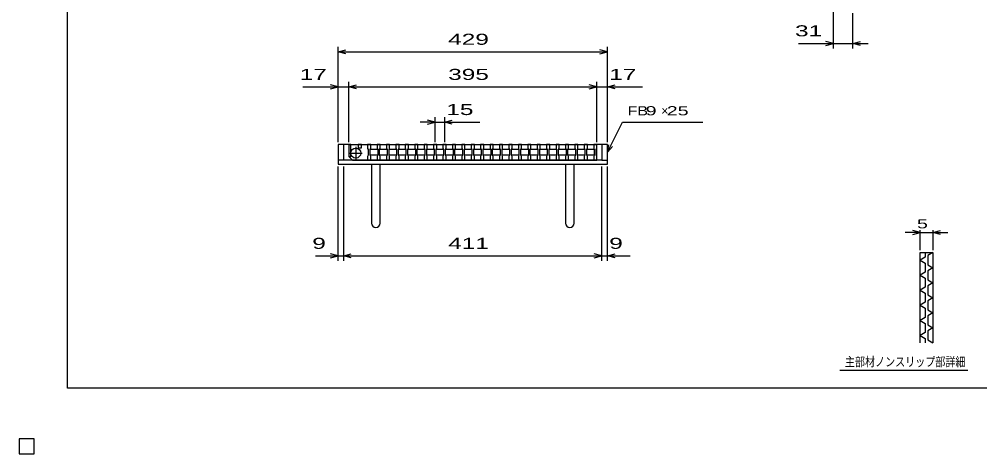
# Model space of a CAD drawing. Units: millimetres, scale not verified. Extents: x -1456 to 1389, y -1026 to 839.
# Drawn here: x -1456 to 74, y -1026 to -333 of the extents above; entities that cross this region are included whole.
import ezdxf
from ezdxf.enums import TextEntityAlignment as Align

# ---------------------------------------------------------------- set-up
doc = ezdxf.new("R2010")
doc.units = ezdxf.units.MM
doc.header["$LTSCALE"] = 8
for name, color, linetype, lineweight in [('0_2', 150, 'Continuous', 25), ('16', 3, 'Continuous', 25), ('19', 6, 'Continuous', 25), ('22', 4, 'Continuous', 25), ('32', 4, 'Continuous', 25)]:
    doc.layers.add(name, color=color, linetype=linetype, lineweight=lineweight)
doc.styles.add('ベクトル', font='')
doc.styles.get('ベクトル').set_extended_font_data('ベクトル')

msp = doc.modelspace()

# ---------------------------------------------------------------- linework, layer by layer
at = {"layer": '0_2'}
for p, q in [((-1379.2, -921.2), (-1379.2, 838.8)), ((1388.8, -921.2), (-1379.2, -921.2))]:
    msp.add_line(p, q, dxfattribs=at)
at = {"layer": '16'}
for p, q in [((-931, -533), (-931, -552)), ((-928, -533), (-931, -533)), ((-931, -533), (-931, -552)), ((-931, -533), (-536, -533)), ((-928, -552), (-928, -533)), ((-927, -533), (-902, -533)), ((-916, -533), (-916, -532.3)), ((-916, -532.3), (-911, -532.3)), ((-916, -533), (-916, -538)), ((-911, -533), (-916, -533)), ((-911, -532.3), (-911, -533)), ((-911, -538), (-911, -533)), ((-901, -533), (-901, -532.3)), ((-901, -532.3), (-896, -532.3)), ((-901, -533), (-901, -539)), ((-896, -533), (-901, -533)), ((-896, -532.3), (-896, -533)), ((-896, -539), (-896, -533)), ((-886, -533), (-886, -532.3)), ((-886, -532.3), (-881, -532.3)), ((-886, -533), (-886, -539)), ((-881, -533), (-886, -533)), ((-881, -532.3), (-881, -533)), ((-881, -539), (-881, -533)), ((-871, -533), (-871, -532.3)), ((-871, -532.3), (-866, -532.3)), ((-871, -533), (-871, -539)), ((-866, -533), (-871, -533)), ((-866, -532.3), (-866, -533)), ((-866, -539), (-866, -533)), ((-856, -533), (-856, -532.3)), ((-856, -532.3), (-851, -532.3)), ((-856, -533), (-856, -539)), ((-851, -533), (-856, -533)), ((-851, -532.3), (-851, -533)), ((-851, -539), (-851, -533)), ((-841, -533), (-841, -532.3)), ((-841, -532.3), (-836, -532.3)), ((-841, -533), (-841, -539)), ((-836, -533), (-841, -533)), ((-836, -532.3), (-836, -533)), ((-836, -539), (-836, -533)), ((-826, -533), (-826, -532.3)), ((-826, -532.3), (-821, -532.3)), ((-826, -533), (-826, -539)), ((-821, -533), (-826, -533)), ((-821, -532.3), (-821, -533)), ((-821, -539), (-821, -533)), ((-811, -533), (-811, -532.3)), ((-811, -532.3), (-806, -532.3)), ((-811, -533), (-811, -539)), ((-806, -533), (-811, -533)), ((-806, -532.3), (-806, -533)), ((-806, -539), (-806, -533)), ((-796, -533), (-796, -532.3)), ((-796, -532.3), (-791, -532.3)), ((-796, -533), (-796, -539)), ((-791, -533), (-796, -533)), ((-791, -532.3), (-791, -533)), ((-791, -539), (-791, -533)), ((-781, -533), (-781, -532.3)), ((-781, -532.3), (-776, -532.3)), ((-781, -533), (-781, -539)), ((-776, -533), (-781, -533)), ((-776, -532.3), (-776, -533)), ((-776, -539), (-776, -533)), ((-766, -533), (-766, -532.3)), ((-766, -532.3), (-761, -532.3)), ((-766, -533), (-766, -539)), ((-761, -533), (-766, -533)), ((-761, -532.3), (-761, -533)), ((-761, -539), (-761, -533)), ((-751, -533), (-751, -532.3)), ((-751, -532.3), (-746, -532.3)), ((-751, -533), (-751, -539)), ((-746, -533), (-751, -533)), ((-746, -532.3), (-746, -533)), ((-746, -539), (-746, -533)), ((-736, -533), (-736, -532.3)), ((-736, -532.3), (-731, -532.3)), ((-736, -533), (-736, -539)), ((-731, -533), (-736, -533)), ((-731, -532.3), (-731, -533)), ((-731, -539), (-731, -533)), ((-721, -533), (-721, -532.3)), ((-721, -532.3), (-716, -532.3)), ((-721, -533), (-721, -539)), ((-716, -533), (-721, -533)), ((-716, -532.3), (-716, -533)), ((-716, -539), (-716, -533)), ((-706, -533), (-706, -532.3)), ((-706, -532.3), (-701, -532.3)), ((-706, -533), (-706, -539)), ((-701, -533), (-706, -533)), ((-701, -532.3), (-701, -533)), ((-701, -539), (-701, -533)), ((-691, -533), (-691, -532.3)), ((-691, -532.3), (-686, -532.3)), ((-691, -533), (-691, -539)), ((-686, -533), (-691, -533)), ((-686, -532.3), (-686, -533)), ((-686, -539), (-686, -533)), ((-676, -533), (-676, -532.3)), ((-676, -532.3), (-671, -532.3)), ((-676, -533), (-676, -539)), ((-671, -533), (-676, -533)), ((-671, -532.3), (-671, -533)), ((-671, -539), (-671, -533)), ((-661, -533), (-661, -532.3)), ((-661, -532.3), (-656, -532.3)), ((-661, -533), (-661, -539)), ((-656, -533), (-661, -533)), ((-656, -532.3), (-656, -533)), ((-656, -539), (-656, -533)), ((-646, -533), (-646, -532.3)), ((-646, -532.3), (-641, -532.3)), ((-646, -533), (-646, -539)), ((-641, -533), (-646, -533)), ((-641, -532.3), (-641, -533)), ((-641, -539), (-641, -533)), ((-631, -533), (-631, -532.3)), ((-631, -532.3), (-626, -532.3)), ((-631, -533), (-631, -539)), ((-626, -533), (-631, -533)), ((-626, -532.3), (-626, -533)), ((-626, -539), (-626, -533)), ((-616, -533), (-616, -532.3)), ((-616, -532.3), (-611, -532.3)), ((-616, -533), (-616, -539)), ((-611, -533), (-616, -533)), ((-611, -532.3), (-611, -533)), ((-611, -539), (-611, -533)), ((-601, -533), (-601, -532.3)), ((-601, -532.3), (-596, -532.3)), ((-601, -533), (-601, -539)), ((-596, -533), (-601, -533)), ((-596, -532.3), (-596, -533)), ((-596, -539), (-596, -533)), ((-586, -533), (-586, -532.3)), ((-586, -532.3), (-581, -532.3)), ((-586, -533), (-586, -539)), ((-581, -533), (-586, -533)), ((-581, -532.3), (-581, -533)), ((-581, -539), (-581, -533)), ((-571, -533), (-571, -532.3)), ((-571, -532.3), (-566, -532.3)), ((-571, -533), (-571, -539)), ((-566, -533), (-571, -533)), ((-566, -532.3), (-566, -533)), ((-566, -539), (-566, -533)), ((-556, -533), (-556, -532.3)), ((-556, -532.3), (-551, -532.3)), ((-556, -533), (-556, -539)), ((-551, -533), (-556, -533)), ((-551, -532.3), (-551, -533)), ((-551, -539), (-551, -533)), ((-541, -533), (-541, -532.3)), ((-541, -532.3), (-536, -532.3)), ((-541, -533), (-541, -539)), ((-536, -533), (-541, -533)), ((-536, -532.3), (-536, -533)), ((-536, -539), (-536, -533)), ((-536, -558), (-536, -533)), ((-930, -546.5), (-910, -546.5)), ((-920, -536.5), (-920, -556.5)), ((-916, -538), (-911, -538)), ((-901, -539), (-900, -541)), ((-900, -550), (-901, -552)), ((-900, -541), (-900, -550)), ((-897, -541), (-896, -539)), ((-897, -541), (-896, -540)), ((-897, -550), (-897, -541)), ((-896, -550), (-897, -549)), ((-896, -552), (-897, -550)), ((-896, -540), (-886, -540)), ((-886, -550), (-896, -550)), ((-886, -539), (-885, -541)), ((-886, -540), (-885, -541)), ((-885, -549), (-886, -550)), ((-885, -550), (-886, -552)), ((-885, -541), (-885, -550)), ((-882, -541), (-881, -539)), ((-882, -541), (-881, -540)), ((-882, -550), (-882, -541)), ((-881, -550), (-882, -549)), ((-881, -552), (-882, -550)), ((-881, -540), (-871, -540)), ((-871, -550), (-881, -550)), ((-871, -539), (-870, -541)), ((-871, -540), (-870, -541)), ((-870, -549), (-871, -550)), ((-870, -550), (-871, -552)), ((-870, -541), (-870, -550)), ((-867, -541), (-866, -539)), ((-867, -541), (-866, -540)), ((-867, -550), (-867, -541)), ((-866, -550), (-867, -549)), ((-866, -552), (-867, -550)), ((-866, -540), (-856, -540)), ((-856, -550), (-866, -550)), ((-856, -539), (-855, -541)), ((-856, -540), (-855, -541)), ((-855, -549), (-856, -550)), ((-855, -550), (-856, -552)), ((-855, -541), (-855, -550)), ((-852, -541), (-851, -539)), ((-852, -541), (-851, -540)), ((-852, -550), (-852, -541)), ((-851, -550), (-852, -549)), ((-851, -552), (-852, -550)), ((-851, -540), (-841, -540)), ((-841, -550), (-851, -550)), ((-841, -539), (-840, -541)), ((-841, -540), (-840, -541)), ((-840, -549), (-841, -550)), ((-840, -550), (-841, -552)), ((-840, -541), (-840, -550)), ((-837, -541), (-836, -539)), ((-837, -541), (-836, -540)), ((-837, -550), (-837, -541)), ((-836, -550), (-837, -549)), ((-836, -552), (-837, -550)), ((-836, -540), (-826, -540)), ((-826, -550), (-836, -550)), ((-826, -539), (-825, -541)), ((-826, -540), (-825, -541)), ((-825, -549), (-826, -550)), ((-825, -550), (-826, -552)), ((-825, -541), (-825, -550)), ((-822, -541), (-821, -539)), ((-822, -541), (-821, -540)), ((-822, -550), (-822, -541)), ((-821, -550), (-822, -549)), ((-821, -552), (-822, -550)), ((-821, -540), (-811, -540)), ((-811, -550), (-821, -550)), ((-811, -539), (-810, -541)), ((-811, -540), (-810, -541)), ((-810, -549), (-811, -550)), ((-810, -550), (-811, -552)), ((-810, -541), (-810, -550)), ((-807, -541), (-806, -539)), ((-807, -541), (-806, -540)), ((-807, -550), (-807, -541)), ((-806, -550), (-807, -549)), ((-806, -552), (-807, -550)), ((-806, -540), (-796, -540)), ((-796, -550), (-806, -550)), ((-796, -539), (-795, -541)), ((-796, -540), (-795, -541)), ((-795, -549), (-796, -550)), ((-795, -550), (-796, -552)), ((-795, -541), (-795, -550)), ((-792, -541), (-791, -539)), ((-792, -541), (-791, -540)), ((-792, -550), (-792, -541)), ((-791, -550), (-792, -549)), ((-791, -552), (-792, -550)), ((-791, -540), (-781, -540)), ((-781, -550), (-791, -550)), ((-781, -539), (-780, -541)), ((-781, -540), (-780, -541)), ((-780, -549), (-781, -550)), ((-780, -550), (-781, -552)), ((-780, -541), (-780, -550)), ((-777, -541), (-776, -539)), ((-777, -541), (-776, -540)), ((-777, -550), (-777, -541)), ((-776, -550), (-777, -549)), ((-776, -552), (-777, -550)), ((-776, -540), (-766, -540)), ((-766, -550), (-776, -550)), ((-766, -539), (-765, -541)), ((-766, -540), (-765, -541)), ((-765, -549), (-766, -550)), ((-765, -550), (-766, -552)), ((-765, -541), (-765, -550)), ((-762, -541), (-761, -539)), ((-762, -541), (-761, -540)), ((-762, -550), (-762, -541)), ((-761, -550), (-762, -549)), ((-761, -552), (-762, -550)), ((-761, -540), (-751, -540)), ((-751, -550), (-761, -550)), ((-751, -539), (-750, -541)), ((-751, -540), (-750, -541)), ((-750, -549), (-751, -550)), ((-750, -550), (-751, -552)), ((-750, -541), (-750, -550)), ((-747, -541), (-746, -539)), ((-747, -541), (-746, -540)), ((-747, -550), (-747, -541)), ((-746, -550), (-747, -549)), ((-746, -552), (-747, -550)), ((-746, -540), (-736, -540)), ((-736, -550), (-746, -550)), ((-736, -539), (-735, -541)), ((-736, -540), (-735, -541)), ((-735, -549), (-736, -550)), ((-735, -550), (-736, -552)), ((-735, -541), (-735, -550)), ((-732, -541), (-731, -539)), ((-732, -541), (-731, -540)), ((-732, -550), (-732, -541)), ((-731, -550), (-732, -549)), ((-731, -552), (-732, -550)), ((-731, -540), (-721, -540)), ((-721, -550), (-731, -550)), ((-721, -539), (-720, -541)), ((-721, -540), (-720, -541)), ((-720, -549), (-721, -550)), ((-720, -550), (-721, -552)), ((-720, -541), (-720, -550)), ((-717, -541), (-716, -539)), ((-717, -541), (-716, -540)), ((-717, -550), (-717, -541)), ((-716, -550), (-717, -549)), ((-716, -552), (-717, -550)), ((-716, -540), (-706, -540)), ((-706, -550), (-716, -550)), ((-706, -539), (-705, -541)), ((-706, -540), (-705, -541)), ((-705, -549), (-706, -550)), ((-705, -550), (-706, -552)), ((-705, -541), (-705, -550)), ((-702, -541), (-701, -539)), ((-702, -541), (-701, -540)), ((-702, -550), (-702, -541)), ((-701, -550), (-702, -549)), ((-701, -552), (-702, -550)), ((-701, -540), (-691, -540)), ((-691, -550), (-701, -550)), ((-691, -539), (-690, -541)), ((-691, -540), (-690, -541)), ((-690, -549), (-691, -550)), ((-690, -550), (-691, -552)), ((-690, -541), (-690, -550)), ((-687, -541), (-686, -539)), ((-687, -541), (-686, -540)), ((-687, -550), (-687, -541)), ((-686, -550), (-687, -549)), ((-686, -552), (-687, -550)), ((-686, -540), (-676, -540)), ((-676, -550), (-686, -550)), ((-676, -539), (-675, -541)), ((-676, -540), (-675, -541)), ((-675, -549), (-676, -550)), ((-675, -550), (-676, -552)), ((-675, -541), (-675, -550)), ((-672, -541), (-671, -539)), ((-672, -541), (-671, -540)), ((-672, -550), (-672, -541)), ((-671, -550), (-672, -549)), ((-671, -552), (-672, -550)), ((-671, -540), (-661, -540)), ((-661, -550), (-671, -550)), ((-661, -539), (-660, -541)), ((-661, -540), (-660, -541)), ((-660, -549), (-661, -550)), ((-660, -550), (-661, -552)), ((-660, -541), (-660, -550)), ((-657, -541), (-656, -539)), ((-657, -541), (-656, -540)), ((-657, -550), (-657, -541)), ((-656, -550), (-657, -549)), ((-656, -552), (-657, -550)), ((-656, -540), (-646, -540)), ((-646, -550), (-656, -550)), ((-646, -539), (-645, -541)), ((-646, -540), (-645, -541)), ((-645, -549), (-646, -550)), ((-645, -550), (-646, -552)), ((-645, -541), (-645, -550)), ((-642, -541), (-641, -539)), ((-642, -541), (-641, -540)), ((-642, -550), (-642, -541)), ((-641, -550), (-642, -549)), ((-641, -552), (-642, -550)), ((-641, -540), (-631, -540)), ((-631, -550), (-641, -550)), ((-631, -539), (-630, -541)), ((-631, -540), (-630, -541)), ((-630, -549), (-631, -550)), ((-630, -550), (-631, -552)), ((-630, -541), (-630, -550)), ((-627, -541), (-626, -539)), ((-627, -541), (-626, -540)), ((-627, -550), (-627, -541)), ((-626, -550), (-627, -549)), ((-626, -552), (-627, -550)), ((-626, -540), (-616, -540)), ((-616, -550), (-626, -550)), ((-616, -539), (-615, -541)), ((-616, -540), (-615, -541)), ((-615, -549), (-616, -550)), ((-615, -550), (-616, -552)), ((-615, -541), (-615, -550)), ((-612, -541), (-611, -539)), ((-612, -541), (-611, -540)), ((-612, -550), (-612, -541)), ((-611, -550), (-612, -549)), ((-611, -552), (-612, -550)), ((-611, -540), (-601, -540)), ((-601, -550), (-611, -550)), ((-601, -539), (-600, -541)), ((-601, -540), (-600, -541)), ((-600, -549), (-601, -550)), ((-600, -550), (-601, -552)), ((-600, -541), (-600, -550)), ((-597, -541), (-596, -539)), ((-597, -541), (-596, -540)), ((-597, -550), (-597, -541)), ((-596, -550), (-597, -549)), ((-596, -552), (-597, -550)), ((-596, -540), (-586, -540)), ((-586, -550), (-596, -550)), ((-586, -539), (-585, -541)), ((-586, -540), (-585, -541)), ((-585, -549), (-586, -550)), ((-585, -550), (-586, -552)), ((-585, -541), (-585, -550)), ((-582, -541), (-581, -539)), ((-582, -541), (-581, -540)), ((-582, -550), (-582, -541)), ((-581, -550), (-582, -549)), ((-581, -552), (-582, -550)), ((-581, -540), (-571, -540)), ((-571, -550), (-581, -550)), ((-571, -539), (-570, -541)), ((-571, -540), (-570, -541)), ((-570, -549), (-571, -550)), ((-570, -550), (-571, -552)), ((-570, -541), (-570, -550)), ((-567, -541), (-566, -539)), ((-567, -541), (-566, -540)), ((-567, -550), (-567, -541)), ((-566, -550), (-567, -549)), ((-566, -552), (-567, -550)), ((-566, -540), (-556, -540)), ((-556, -550), (-566, -550)), ((-556, -539), (-555, -541)), ((-556, -540), (-555, -541)), ((-555, -549), (-556, -550)), ((-555, -550), (-556, -552)), ((-555, -541), (-555, -550)), ((-552, -541), (-551, -539)), ((-552, -541), (-551, -540)), ((-552, -550), (-552, -541)), ((-551, -550), (-552, -549)), ((-551, -552), (-552, -550)), ((-551, -540), (-541, -540)), ((-541, -550), (-551, -550)), ((-541, -539), (-540, -541)), ((-541, -540), (-540, -541)), ((-540, -549), (-541, -550)), ((-540, -550), (-541, -552)), ((-540, -541), (-540, -550)), ((-537, -541), (-536, -539)), ((-537, -550), (-537, -541)), ((-536, -552), (-537, -550)), ((-931, -552), (-928, -552)), ((-931, -552), (-925, -558)), ((-925, -558), (-536, -558)), ((-901, -552), (-901, -558)), ((-901, -558), (-896, -558)), ((-896, -558), (-896, -552)), ((-886, -552), (-886, -558)), ((-886, -558), (-881, -558)), ((-881, -558), (-881, -552)), ((-871, -552), (-871, -558)), ((-871, -558), (-866, -558)), ((-866, -558), (-866, -552)), ((-856, -552), (-856, -558)), ((-856, -558), (-851, -558)), ((-851, -558), (-851, -552)), ((-841, -552), (-841, -558)), ((-841, -558), (-836, -558)), ((-836, -558), (-836, -552)), ((-826, -552), (-826, -558)), ((-826, -558), (-821, -558)), ((-821, -558), (-821, -552)), ((-811, -552), (-811, -558)), ((-811, -558), (-806, -558)), ((-806, -558), (-806, -552)), ((-796, -552), (-796, -558)), ((-796, -558), (-791, -558)), ((-791, -558), (-791, -552)), ((-781, -552), (-781, -558)), ((-781, -558), (-776, -558)), ((-776, -558), (-776, -552)), ((-766, -552), (-766, -558)), ((-766, -558), (-761, -558)), ((-761, -558), (-761, -552)), ((-751, -552), (-751, -558)), ((-751, -558), (-746, -558)), ((-746, -558), (-746, -552)), ((-736, -552), (-736, -558)), ((-736, -558), (-731, -558)), ((-731, -558), (-731, -552)), ((-721, -552), (-721, -558)), ((-721, -558), (-716, -558)), ((-716, -558), (-716, -552)), ((-706, -552), (-706, -558)), ((-706, -558), (-701, -558)), ((-701, -558), (-701, -552)), ((-691, -552), (-691, -558)), ((-691, -558), (-686, -558)), ((-686, -558), (-686, -552)), ((-676, -552), (-676, -558)), ((-676, -558), (-671, -558)), ((-671, -558), (-671, -552)), ((-661, -552), (-661, -558)), ((-661, -558), (-656, -558)), ((-656, -558), (-656, -552)), ((-646, -552), (-646, -558)), ((-646, -558), (-641, -558)), ((-641, -558), (-641, -552)), ((-631, -552), (-631, -558)), ((-631, -558), (-626, -558)), ((-626, -558), (-626, -552)), ((-616, -552), (-616, -558)), ((-616, -558), (-611, -558)), ((-611, -558), (-611, -552)), ((-601, -552), (-601, -558)), ((-601, -558), (-596, -558)), ((-596, -558), (-596, -552)), ((-586, -552), (-586, -558)), ((-586, -558), (-581, -558)), ((-581, -558), (-581, -552)), ((-571, -552), (-571, -558)), ((-571, -558), (-566, -558)), ((-566, -558), (-566, -552)), ((-556, -552), (-556, -558)), ((-556, -558), (-551, -558)), ((-551, -558), (-551, -552)), ((-541, -552), (-541, -558)), ((-541, -558), (-536, -558)), ((-536, -558), (-536, -552)), ((-1432, -1002), (-1456, -1002)), ((-1456, -1002), (-1456, -1026)), ((-1432, -1002), (-1456, -1002)), ((-1456, -1002), (-1456, -1026)), ((-1432, -1002), (-1456, -1002)), ((-1456, -1002), (-1456, -1026)), ((-1432, -1002), (-1456, -1002)), ((-1456, -1002), (-1456, -1026)), ((-1432, -1002), (-1456, -1002)), ((-1456, -1002), (-1456, -1026)), ((-1432, -1026), (-1432, -1002)), ((-1432, -1026), (-1432, -1002)), ((-1432, -1026), (-1432, -1002)), ((-1432, -1026), (-1432, -1002)), ((-1432, -1026), (-1432, -1002)), ((-1456, -1026), (-1432, -1026)), ((-1456, -1026), (-1432, -1026)), ((-1456, -1026), (-1432, -1026)), ((-1456, -1026), (-1432, -1026)), ((-1456, -1026), (-1432, -1026))]:
    msp.add_line(p, q, dxfattribs=at)
msp.add_circle((-920, -546.5), 8, dxfattribs=at)
at = {"layer": '19'}
for p, q in [((-931, -533), (-948, -533)), ((-948, -533), (-948, -564)), ((-939, -558), (-939, -533)), ((-519, -533), (-536, -533)), ((-528, -533), (-528, -558)), ((-519, -564), (-519, -533)), ((-939, -558), (-948, -558)), ((-948, -564), (-519, -564)), ((-528, -558), (-939, -558)), ((-895, -564), (-895, -658)), ((-881, -658), (-881, -564)), ((-586, -564), (-586, -658)), ((-572, -658), (-572, -564)), ((-528, -558), (-519, -558))]:
    msp.add_line(p, q, dxfattribs=at)
for centre in [(-888, -658), (-579, -658)]:
    msp.add_arc(centre, 7, 180, 0, dxfattribs=at)
at = {"layer": '22'}
for p, q in [((-159, -379.5), (-159, -195.5)), ((-128, -379.5), (-128, -323.5)), ((-948, -529), (-948, -377)), ((-948, -385), (-936, -381.8)), ((-519, -385), (-531, -381.8)), ((-519, -529), (-519, -377)), ((-215, -371.5), (-159, -371.5)), ((-159, -371.5), (-171, -368.3)), ((-171, -374.7), (-159, -371.5)), ((-159, -371.5), (-128, -371.5)), ((-128, -371.5), (-116, -368.3)), ((-116, -374.7), (-128, -371.5)), ((-128, -371.5), (-104, -371.5)), ((-936, -388.2), (-948, -385)), ((-948, -385), (-519, -385)), ((-531, -388.2), (-519, -385)), ((-1004, -441), (-948, -441)), ((-948, -441), (-960, -437.8)), ((-960, -444.2), (-948, -441)), ((-948, -529), (-948, -433)), ((-948, -441), (-931, -441)), ((-931, -529), (-931, -433)), ((-931, -441), (-919, -437.8)), ((-919, -444.2), (-931, -441)), ((-931, -441), (-536, -441)), ((-536, -441), (-548, -437.8)), ((-548, -444.2), (-536, -441)), ((-536, -529), (-536, -433)), ((-536, -441), (-519, -441)), ((-519, -529), (-519, -433)), ((-519, -441), (-507, -437.8)), ((-507, -444.2), (-519, -441)), ((-519, -441), (-463, -441)), ((-793.5, -529), (-793.5, -489)), ((-778.5, -489), (-778.5, -529)), ((-793.5, -497), (-817.5, -497)), ((-793.5, -497), (-805.5, -493.8)), ((-805.5, -500.2), (-793.5, -497)), ((-793.5, -497), (-778.5, -497)), ((-778.5, -497), (-766.5, -493.8)), ((-766.5, -500.2), (-778.5, -497)), ((-778.5, -497), (-722.5, -497)), ((-519, -545), (-495, -497)), ((-495, -497), (-367, -497)), ((-519, -545), (-516.6, -533.3)), ((-519, -545), (-511, -536.2)), ((-948, -718.4), (-948, -568)), ((-939, -718.4), (-939, -568)), ((-528, -718.4), (-528, -568)), ((-519, -718.4), (-519, -568)), ((-984, -710.4), (-948, -710.4)), ((-948, -710.4), (-960, -707.2)), ((-960, -713.6), (-948, -710.4)), ((-948, -710.4), (-939, -710.4)), ((-939, -710.4), (-927, -707.2)), ((-927, -713.6), (-939, -710.4)), ((-939, -710.4), (-528, -710.4)), ((-528, -710.4), (-540, -707.2)), ((-540, -713.6), (-528, -710.4)), ((-528, -710.4), (-519, -710.4)), ((-519, -710.4), (-507, -707.2)), ((-507, -713.6), (-519, -710.4)), ((-519, -710.4), (-483, -710.4))]:
    msp.add_line(p, q, dxfattribs=at)
at = {"layer": '22', "color": 2}
for p, q in [((-1432, -1002), (-1456, -1002)), ((-1456, -1002), (-1456, -1026)), ((-1432, -1002), (-1456, -1002)), ((-1456, -1002), (-1456, -1026)), ((-1432, -1002), (-1456, -1002)), ((-1456, -1002), (-1456, -1026)), ((-1432, -1026), (-1432, -1002)), ((-1432, -1026), (-1432, -1002)), ((-1432, -1026), (-1432, -1002)), ((-1456, -1026), (-1432, -1026)), ((-1456, -1026), (-1432, -1026)), ((-1456, -1026), (-1432, -1026))]:
    msp.add_line(p, q, dxfattribs=at)
at = {"layer": '32'}
for p, q in [((-20.8, -673.2), (-44.8, -673.2)), ((-20.8, -673.2), (-32.8, -670)), ((-32.8, -676.4), (-20.8, -673.2)), ((-20.8, -701.2), (-20.8, -669.2)), ((-20.8, -673.2), (-0.8, -673.2)), ((-0.8, -669.2), (-0.8, -701.2)), ((-0.8, -673.2), (11.2, -670)), ((11.2, -676.4), (-0.8, -673.2)), ((-0.8, -673.2), (23.2, -673.2)), ((-20.8, -705.2), (-0.8, -705.2)), ((-20.8, -849.2), (-20.8, -705.2)), ((-12.8, -712.4), (-20.8, -717.2)), ((-20.8, -717.2), (-12.8, -722)), ((-12.8, -705.2), (-12.8, -712.4)), ((-0.8, -705.2), (-8.8, -710)), ((-8.8, -710), (-8.8, -724.4)), ((-0.8, -705.2), (-0.8, -849.2)), ((-12.8, -722), (-12.8, -736.4)), ((-8.8, -724.4), (-0.8, -729.2)), ((-0.8, -729.2), (-8.8, -734)), ((-8.8, -734), (-8.8, -748.4)), ((-12.8, -736.4), (-20.8, -741.2)), ((-20.8, -741.2), (-12.8, -746)), ((-12.8, -746), (-12.8, -760.4)), ((-8.8, -748.4), (-0.8, -753.2)), ((-12.8, -760.4), (-20.8, -765.2)), ((-0.8, -753.2), (-8.8, -758)), ((-8.8, -758), (-8.8, -772.4)), ((-20.8, -765.2), (-12.8, -770)), ((-12.8, -770), (-12.8, -784.4)), ((-8.8, -772.4), (-0.8, -777.2)), ((-0.8, -777.2), (-8.8, -782)), ((-12.8, -784.4), (-20.8, -789.2)), ((-20.8, -789.2), (-12.8, -794)), ((-12.8, -794), (-12.8, -808.4)), ((-8.8, -782), (-8.8, -796.4)), ((-12.8, -808.4), (-20.8, -813.2)), ((-8.8, -796.4), (-0.8, -801.2)), ((-0.8, -801.2), (-8.8, -806)), ((-8.8, -806), (-8.8, -820.4)), ((-20.8, -813.2), (-12.8, -818)), ((-12.8, -818), (-12.8, -832.4)), ((-8.8, -820.4), (-0.8, -825.2)), ((-0.8, -825.2), (-8.8, -830)), ((-12.8, -832.4), (-20.8, -837.2)), ((-20.8, -837.2), (-12.8, -842)), ((-8.8, -830), (-8.8, -844.4)), ((-12.8, -842), (-12.8, -849.2)), ((-8.8, -844.4), (-0.8, -849.2)), ((55.2, -893.2), (-148.8, -893.2))]:
    msp.add_line(p, q, dxfattribs=at)

# ---------------------------------------------------------------- texts
at = {"layer": '22', "color": 2, "style": 'ベクトル'}
for s, height, width, p in [(' 31 ', 17.6, 1.65, (-231, -351.5)), (' 429 ', 17.6, 1.65, (-783.5, -365)), (' 17 ', 17.6, 1.65, (-1020, -421)), (' 395 ', 17.6, 1.65, (-783.5, -421)), (' 17 ', 17.6, 1.65, (-527, -421)), (' 15 ', 17.6, 1.65, (-786.5, -477)), ('FB', 14.66, 1.3, (-487, -479)), (' 9 ', 14.66, 1.6, (-467, -479)), (' 25 ', 14.66, 1.6, (-433.4, -479)), (' 9 ', 17.6, 1.65, (-1000, -690.4)), (' 411 ', 17.6, 1.65, (-783.5, -690.4)), (' 9 ', 17.6, 1.65, (-527, -690.4))]:
    msp.add_text(s, height=height, dxfattribs=dict(at, width=width)).set_placement(p, align=Align.MIDDLE_LEFT)
msp.add_text('×', height=14.7, dxfattribs=at).set_placement((-433.4, -479), align=Align.MIDDLE_LEFT)
at = {"layer": '32', "color": 2, "style": 'ベクトル'}
for s, width, p in [(' 5 ', 1.6, (-34.8, -659.2)), ('主部材ノンスリップ部詳細', 0.8, (-140.8, -879.2))]:
    msp.add_text(s, height=14.66, dxfattribs=dict(at, width=width)).set_placement(p, align=Align.MIDDLE_LEFT)

doc.saveas('drawing.dxf')
